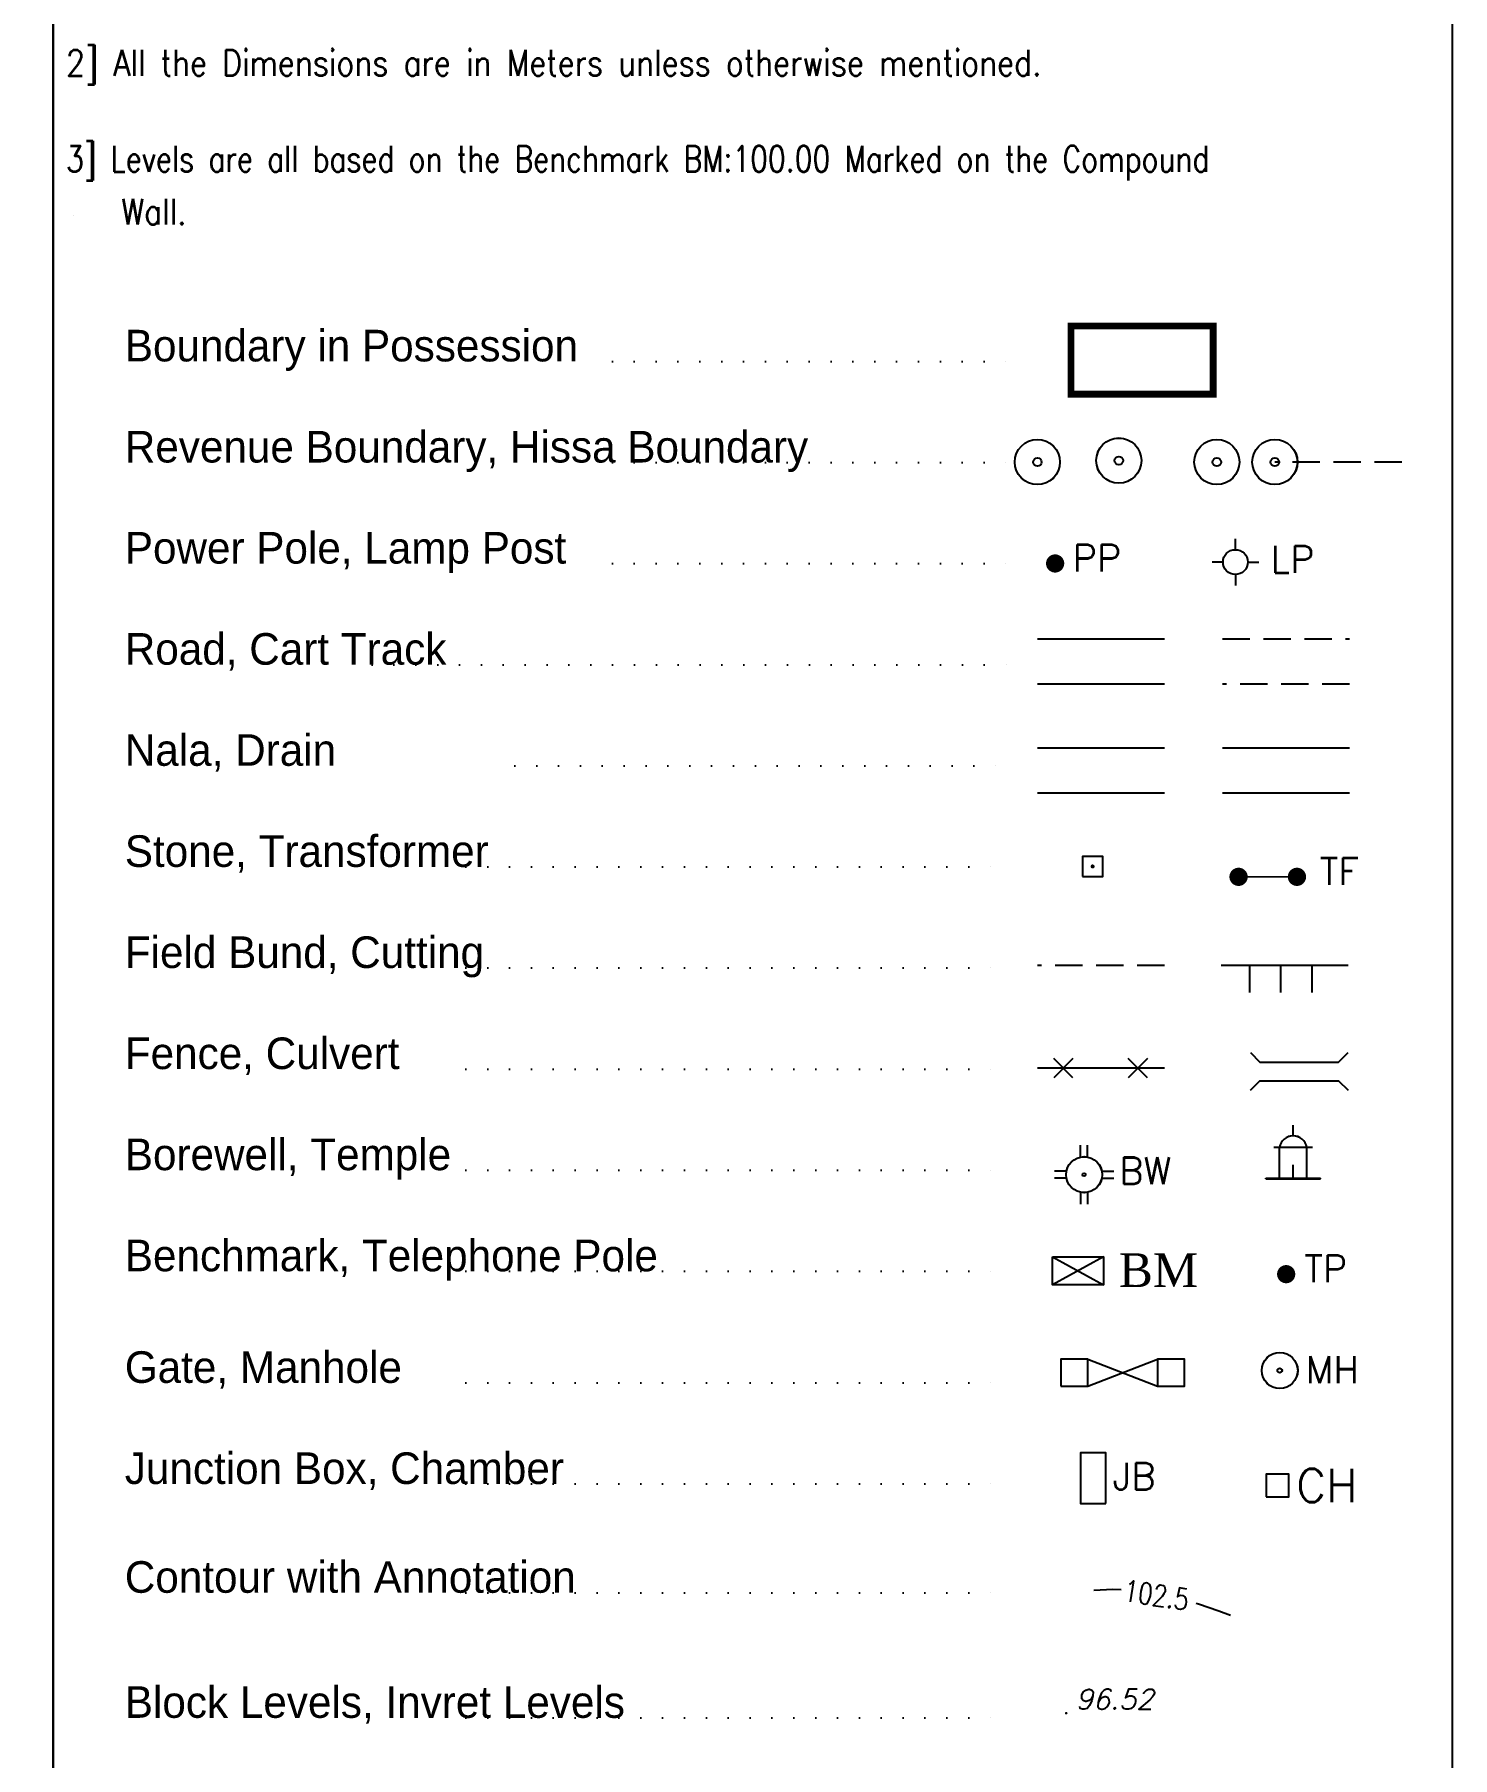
# Model space of a CAD drawing. Extents: x 1878645 to 3043969, y -1160829 to -603973.
# Drawn here: x 2256811 to 2289769, y -1122261 to -1082216 of the extents above; entities that cross this region are included whole.
import ezdxf
from ezdxf.enums import TextEntityAlignment as Align

# ---------------------------------------------------------------- set-up
doc = ezdxf.new("R2010")
doc.units = 0
doc.header["$LTSCALE"] = 100
doc.linetypes.add('DOT', pattern=[6.35, 0, -6.35])
doc.linetypes.add('Hidden', pattern=[9.525, 6.35, -3.175])
for name, color, linetype in [('BM', 7, 'Continuous'), ('BOR', 100, 'Continuous'), ('BOUNDARY', 7, 'Continuous'), ('BW', 5, 'Continuous'), ('CART_TRACK', 9, 'Hidden'), ('CHAMBER', 5, 'Continuous'), ('CULVERT', 10, 'Continuous'), ('CUTTING', 8, 'Continuous'), ('cvd-cant', 7, 'Continuous'), ('DRAIN', 5, 'Continuous'), ('FENCE', 7, 'Continuous'), ('FIELD_BUND', 11, 'Hidden'), ('GATE', 7, 'Continuous'), ('HISSA', 200, 'Hidden'), ('IDX_CONTOURS', 25, 'Continuous'), ('JB', 7, 'Continuous'), ('MH', 5, 'Continuous'), ('NALA', 140, 'Continuous'), ('NODES', 1, 'Continuous'), ('PL', 42, 'Continuous'), ('ROAD', 7, 'Continuous'), ('SPOTEL', 203, 'Continuous'), ('STONE', 7, 'Continuous'), ('STREE', 3, 'Continuous'), ('TEMPLE', 6, 'Continuous'), ('TITLE', 7, 'Continuous'), ('TL', 43, 'Continuous'), ('WALL', 137, 'Continuous')]:
    doc.layers.add(name, color=color, linetype=linetype)
doc.styles.add('RC', font='simplex.shx', dxfattribs={"height": 4})
doc.styles.add('rs', font='romans.shx')
doc.styles.add('STY', font='stylu.ttf')
doc.styles.add('TR', font='times.ttf', dxfattribs={"height": 2.4})

# ---------------------------------------------------------------- blocks, each defined once
blk = doc.blocks.new('STN')
blk.add_lwpolyline([(-0.25, -0.25), (0.25, -0.25), (0.25, 0.25), (-0.25, 0.25)], close=True)
at = {"const_width": 0.05}
blk.add_lwpolyline([(-0.025, 0, 1), (0.025, 0, 1)], format="xyb", close=True, dxfattribs=at)
blk = doc.blocks.new('NODE2')
at = {"layer": 'NODES', "color": 9}
for radius in [1.34, 0.252]:
    blk.add_circle((0, 0), radius, dxfattribs=at)
blk = doc.blocks.new('NODE1')
at = {"layer": 'NODES'}
for radius in [1.34, 0.252]:
    blk.add_circle((0, 0), radius, dxfattribs=at)
blk = doc.blocks.new('CUT-UP')
blk.add_line((0, 1.6), (0, 0))
blk = doc.blocks.new('FEN')
for p, q in [((0.57, -0.57), (-0.57, 0.57)), ((0.57, 0.57), (-0.57, -0.57))]:
    blk.add_line(p, q)
blk = doc.blocks.new('PP')
at = {"layer": 'TITLE', "color": 42, "const_width": 0.54}
blk.add_lwpolyline([(-0.27, 0, 1), (0.27, 0, 1)], format="xyb", close=True, dxfattribs=at)
at = {"layer": 'TITLE', "color": 42, "style": 'rs', "flags": 8}
blk.add_attdef('PP', (1.04, -0.48), '', height=1.6, dxfattribs=at)
blk = doc.blocks.new('LP')
at = {"layer": 'PL'}
blk.add_line((0, -0.74), (0, -1.38), dxfattribs=at)
for points in [[(0, 0.74), (0, 1.38)], [(-0.74, 0), (-1.38, 0)], [(0.74, 0), (1.38, 0)]]:
    blk.add_lwpolyline(points, dxfattribs=at)
blk.add_circle((0, 0), 0.739, dxfattribs=at)
at = {"layer": 'PL', "style": 'rs', "flags": 8}
blk.add_attdef('LP', (2.08, -0.63), '', height=1.6, dxfattribs=at)
blk = doc.blocks.new('TF')
at = {"layer": 'TITLE', "color": 42, "const_width": 0.54}
for points in [[(-2, 0, 1), (-1.46, 0, 1)], [(1.46, 0, 1), (2, 0, 1)]]:
    blk.add_lwpolyline(points, format="xyb", close=True, dxfattribs=at)
at = {"layer": 'TITLE', "color": 42, "const_width": 0.08}
blk.add_lwpolyline([(1.73, 0), (-1.73, 0)], dxfattribs=at)
at = {"layer": 'TITLE', "color": 42, "style": 'rs', "flags": 8}
blk.add_attdef('TF', (3.09, -0.48), '', height=1.6, dxfattribs=at)
blk = doc.blocks.new('BW')
at = {"color": 5}
for p, q in [((-0.21, 1.05), (-0.21, 1.76)), ((0.21, 1.05), (0.21, 1.76)), ((-1.05, 0.21), (-1.76, 0.21)), ((1.05, 0.21), (1.76, 0.21)), ((-1.05, -0.21), (-1.76, -0.21)), ((1.05, -0.21), (1.76, -0.21)), ((-0.21, -1.05), (-0.21, -1.76)), ((0.21, -1.05), (0.21, -1.76))]:
    blk.add_line(p, q, dxfattribs=at)
for radius in [1.07, 0.0965]:
    blk.add_circle((0, 0), radius, dxfattribs=at)
at = {"color": 7, "style": 'rs', "flags": 8}
blk.add_attdef('BW', (2.08, -0.57), '', height=1.6, dxfattribs=at)
blk = doc.blocks.new('TEMPLE')
at = {"color": 6}
for p, q in [((0, 2.56), (0, 3.19)), ((-1.15, 1.88), (1.15, 1.88)), ((-0.81, 0.04), (-0.81, 1.88)), ((0.81, 0.04), (0.81, 1.88)), ((-1.62, 0.04), (1.62, 0.04)), ((-1.62, 0), (-1.62, 0.04)), ((-1.62, 0), (1.62, 0)), ((-1.59, 0), (-1.55, 0.04)), ((-1.36, 0), (-1.32, 0.04)), ((-1.13, 0), (-1.09, 0.04)), ((-0.9, 0), (-0.86, 0.04)), ((-0.67, 0), (-0.63, 0.04)), ((-0.44, 0), (-0.4, 0.04)), ((-0.22, 0), (-0.17, 0.04)), ((0, 0.04), (0, 0.83)), ((0.01, 0), (0.06, 0.04)), ((0.24, 0), (0.29, 0.04)), ((0.47, 0), (0.52, 0.04)), ((0.7, 0), (0.74, 0.04)), ((0.93, 0), (0.97, 0.04)), ((1.16, 0), (1.2, 0.04)), ((1.39, 0), (1.43, 0.04)), ((1.62, 0), (1.62, 0.04)), ((1.62, 0), (1.62, 0.01))]:
    blk.add_line(p, q, dxfattribs=at)
blk.add_arc((0, 1.73), 0.822, 9.9096, 170.0904, dxfattribs=at)
blk = doc.blocks.new('BM')
at = {"layer": 'BM'}
for p, q in [((1.51, 0.83), (-1.51, -0.83)), ((-1.51, 0.83), (1.51, -0.83))]:
    blk.add_line(p, q, dxfattribs=at)
blk.add_lwpolyline([(-1.51, 0.83), (1.51, 0.83), (1.51, -0.83), (-1.51, -0.83)], close=True, dxfattribs=at)
at = {"layer": 'BM', "style": 'TR', "flags": 8}
blk.add_attdef('BM:100.00', (2.43, -0.96), '', height=2, dxfattribs=at)
blk = doc.blocks.new('TP')
at = {"layer": 'TL', "color": 43, "const_width": 0.54}
blk.add_lwpolyline([(-0.27, 0, 1), (0.27, 0, 1)], format="xyb", close=True, dxfattribs=at)
at = {"layer": 'TL', "color": 43, "style": 'rs', "flags": 8}
blk.add_attdef('TP', (1.08, -0.48), '', height=1.6, dxfattribs=at)
blk = doc.blocks.new('GATE')
for p, q in [((-2.07, 0.8), (2.07, -0.8)), ((-2.07, -0.8), (2.07, 0.8))]:
    blk.add_line(p, q)
for points in [[(-3.67, -0.8), (-2.07, -0.8), (-2.07, 0.8), (-3.67, 0.8)], [(2.07, -0.8), (3.67, -0.8), (3.67, 0.8), (2.07, 0.8)]]:
    blk.add_lwpolyline(points, close=True)
blk = doc.blocks.new('MH')
at = {"color": 5}
for radius in [1.07, 0.136]:
    blk.add_circle((0, 0), radius, dxfattribs=at)
at = {"color": 7, "style": 'rs', "flags": 8}
blk.add_attdef('MH', (1.54, -0.75), '', height=1.6, dxfattribs=at)
blk = doc.blocks.new('JB')
blk.add_lwpolyline([(0, -3), (0, 0), (-1.5, 0), (-1.5, -3)], close=True)
at = {"style": 'rs', "flags": 8}
blk.add_attdef('JB', (0.41, -2.19), '', height=1.6, dxfattribs=at)
blk = doc.blocks.new('CH')
at = {"layer": 'CHAMBER'}
blk.add_lwpolyline([(-0.48, -0.48), (0.48, -0.48), (0.48, 0.48), (-0.48, 0.48)], close=True, dxfattribs=at)
at = {"layer": 'CHAMBER', "color": 7, "style": 'rs', "flags": 8}
blk.add_attdef('CH', (0.794, -0.694), '', height=1.4, dxfattribs=at)
blk = doc.blocks.new('PO1')
at = {"const_width": 0.09}
blk.add_lwpolyline([(-0.05, 0, 1), (0.05, 0, 1)], format="xyb", close=True, dxfattribs=at)
at = {"style": 'rs', "oblique": 15}
blk.add_attdef('XXX', (0.55, 0.23), '', height=1.6, dxfattribs=at)

msp = doc.modelspace()

# ---------------------------------------------------------------- linework, layer by layer
at = {"layer": 'BM'}
for p, q in [((2281653.28973, -1110623.54592), (2280474.09441, -1111274.76139)), ((2280474.09441, -1110623.54592), (2281653.28973, -1111274.76139))]:
    msp.add_line(p, q, dxfattribs=at)
msp.add_lwpolyline([(2280474.09441, -1110623.54592), (2281653.28973, -1110623.54592), (2281653.28973, -1111274.76139), (2280474.09441, -1111274.76139)], close=True, dxfattribs=at)
at = {"layer": 'BOR'}
for points in [[(2257249.72938, -1048428.61387), (2257249.72938, -1160828.61387)], [(2257249.72938, -1160828.61387), (2289768.89872, -1160828.61387), (2289768.89872, -1048463.93467)]]:
    msp.add_lwpolyline(points, dxfattribs=at)
at = {"layer": 'BOUNDARY', "const_width": 156.63414}
msp.add_lwpolyline([(2280899.22729, -1088990.35114), (2284204.77533, -1088990.35114), (2284204.77533, -1090575.85279), (2280899.22729, -1090575.85279)], close=True, dxfattribs=at)
at = {"layer": 'BW', "color": 5}
for p, q in [((2281125.08593, -1108305.60816), (2281125.08593, -1108026.68953)), ((2281286.36761, -1108305.60816), (2281286.36761, -1108026.68953)), ((2280796.31165, -1108634.38243), (2280517.39302, -1108634.38243)), ((2280796.31165, -1108795.66412), (2280517.39302, -1108795.66412)), ((2281615.14189, -1108634.38243), (2281894.06052, -1108634.38243)), ((2281615.14189, -1108795.66412), (2281894.06052, -1108795.66412)), ((2281125.08593, -1109124.43839), (2281125.08593, -1109403.35702)), ((2281286.36761, -1109124.43839), (2281286.36761, -1109403.35702))]:
    msp.add_line(p, q, dxfattribs=at)
for radius in [417.69103, 37.76882]:
    msp.add_circle((2281205.72677, -1108715.02327), radius, dxfattribs=at)
at = {"layer": 'CART_TRACK', "linetype": 'Hidden'}
for p, q in [((2284421.7952, -1096258.73704), (2287375.53038, -1096258.73704)), ((2287375.53038, -1097317.45429), (2284421.7952, -1097317.45429))]:
    msp.add_line(p, q, dxfattribs=at)
at = {"layer": 'CHAMBER'}
msp.add_lwpolyline([(2285434.26911, -1116205.77851), (2285963.27841, -1116205.77851), (2285963.27841, -1115676.76921), (2285434.26911, -1115676.76921)], close=True, dxfattribs=at)
at = {"layer": 'CULVERT'}
for points in [[(2285069.78589, -1105876.20576), (2285291.30001, -1106097.71987), (2287120.1345, -1106097.71987), (2287341.64862, -1105876.20576)], [(2285069.78589, -1106752.8788), (2285291.30001, -1106531.36468), (2287120.1345, -1106531.36468), (2287341.64862, -1106752.8788)]]:
    msp.add_lwpolyline(points, dxfattribs=at)
at = {"layer": 'CUTTING'}
for p, q in [((2287346.79296, -1103853.06433), (2284393.05778, -1103853.06433)), ((2285054.35079, -1104479.60087), (2285054.35079, -1103853.06433)), ((2285780.45161, -1104479.60087), (2285780.45161, -1103853.06433)), ((2286506.55376, -1104479.60087), (2286506.55376, -1103853.06433))]:
    msp.add_line(p, q, dxfattribs=at)
at = {"layer": 'DRAIN', "linetype": 'Continuous'}
for p, q in [((2284421.7952, -1098793.23761), (2287375.53038, -1098793.23761)), ((2287375.53038, -1099851.95486), (2284421.7952, -1099851.95486))]:
    msp.add_line(p, q, dxfattribs=at)
at = {"layer": 'FENCE'}
for p, q in [((2280947.60228, -1106462.00292), (2280499.79248, -1106014.19312)), ((2280947.60228, -1106014.19312), (2280499.79248, -1106462.00292)), ((2282680.94293, -1106462.00292), (2282233.13313, -1106014.19312)), ((2282680.94293, -1106014.19312), (2282233.13313, -1106462.00292)), ((2283073.34935, -1106238.09802), (2280119.61417, -1106238.09802))]:
    msp.add_line(p, q, dxfattribs=at)
at = {"layer": 'FIELD_BUND'}
msp.add_line((2283073.34935, -1103853.06433), (2280119.61417, -1103853.06433), dxfattribs=at)
at = {"layer": 'GATE'}
for p, q in [((2281294.42165, -1113004.43198), (2282915.11542, -1113630.96852)), ((2281294.42165, -1113630.96852), (2282915.11542, -1113004.43198))]:
    msp.add_line(p, q, dxfattribs=at)
for points in [[(2280667.88511, -1113630.96852), (2281294.42165, -1113630.96852), (2281294.42165, -1113004.43198), (2280667.88511, -1113004.43198)], [(2282915.11542, -1113630.96852), (2283541.65197, -1113630.96852), (2283541.65197, -1113004.43198), (2282915.11542, -1113004.43198)]]:
    msp.add_lwpolyline(points, close=True, dxfattribs=at)
at = {"layer": 'HISSA'}
msp.add_line((2288593.08164, -1092152.88855), (2285639.34646, -1092152.88855), dxfattribs=at)
at = {"layer": 'IDX_CONTOURS', "flags": 128}
for points in [[(2282067.05113, -1118365.50696), (2281871.75073, -1118357.49578), (2281429.56844, -1118378.03429)], [(2284610.6407, -1118963.87732), (2284339.59623, -1118857.05731), (2283868.36554, -1118696.17035), (2283808.52914, -1118679.20126)]]:
    msp.add_lwpolyline(points, dxfattribs=at)
at = {"layer": 'JB'}
msp.add_lwpolyline([(2281711.16016, -1116354.02272), (2281711.16016, -1115179.2667), (2281123.78215, -1115179.2667), (2281123.78215, -1116354.02272)], close=True, dxfattribs=at)
at = {"layer": 'MH', "color": 5}
for radius in [417.69103, 53.13661]:
    msp.add_circle((2285752.20346, -1113265.26163), radius, dxfattribs=at)
at = {"layer": 'NALA'}
for p, q in [((2280119.61417, -1098793.23761), (2283073.34935, -1098793.23761)), ((2283073.34935, -1099851.95486), (2280119.61417, -1099851.95486))]:
    msp.add_line(p, q, dxfattribs=at)
at = {"layer": 'NODES', "color": 9}
for centre, radius in [((2282012.89097, -1092119.48874), 525.34316), ((2282012.89097, -1092119.48874), 98.54899), ((2285639.34646, -1092152.88855), 525.34316), ((2285639.34646, -1092152.88855), 98.54899)]:
    msp.add_circle(centre, radius, dxfattribs=at)
at = {"layer": 'NODES'}
for centre, radius in [((2280119.61417, -1092152.88855), 525.34316), ((2284290.9006, -1092152.88855), 525.34316), ((2280119.61417, -1092152.88855), 98.54899), ((2284290.9006, -1092152.88855), 98.54899)]:
    msp.add_circle(centre, radius, dxfattribs=at)
at = {"layer": 'PL'}
msp.add_line((2284723.62304, -1094768.82457), (2284723.62304, -1095019.43919), dxfattribs=at)
for points in [[(2284723.62304, -1094190.17111), (2284723.62304, -1093939.5565)], [(2284434.29631, -1094479.49784), (2284183.68169, -1094479.49784)], [(2285012.94977, -1094479.49784), (2285263.56438, -1094479.49784)]]:
    msp.add_lwpolyline(points, dxfattribs=at)
msp.add_circle((2284723.62304, -1094479.49784), 289.32673, dxfattribs=at)
at = {"layer": 'ROAD'}
for p, q in [((2280119.61417, -1096258.73704), (2283073.34935, -1096258.73704)), ((2283073.34935, -1097317.45429), (2280119.61417, -1097317.45429))]:
    msp.add_line(p, q, dxfattribs=at)
at = {"layer": 'SPOTEL', "const_width": 28.19414, "elevation": 30236.65349}
msp.add_lwpolyline([(2280776.9676, -1121230.57067, 1), (2280805.16175, -1121230.57067, 1)], format="xyb", close=True, dxfattribs=at)
at = {"layer": 'STONE'}
msp.add_lwpolyline([(2281168.89517, -1101787.26903), (2281638.79757, -1101787.26903), (2281638.79757, -1101317.36662), (2281168.89517, -1101317.36662)], close=True, dxfattribs=at)
at = {"layer": 'STONE', "const_width": 46.99024}
msp.add_lwpolyline([(2281380.35125, -1101552.31782, 1), (2281427.34149, -1101552.31782, 1)], format="xyb", close=True, dxfattribs=at)
at = {"layer": 'TEMPLE', "color": 6}
for p, q in [((2286063.92239, -1107811.5628), (2286063.92239, -1107565.49279)), ((2285612.48952, -1108078.13878), (2286515.35527, -1108078.13878)), ((2285746.73827, -1108795.84312), (2285746.73827, -1108078.13878)), ((2286381.10652, -1108795.84312), (2286381.10652, -1108078.13878)), ((2285427.81238, -1108795.84312), (2286700.03241, -1108795.84312)), ((2285427.81238, -1108812.90638), (2285427.81238, -1108795.84312)), ((2285427.81238, -1108812.90638), (2286700.03241, -1108812.90638)), ((2285441.24072, -1108812.90638), (2285458.30398, -1108795.84312)), ((2285530.95394, -1108812.90638), (2285548.0172, -1108795.84312)), ((2285620.66716, -1108812.90638), (2285637.73042, -1108795.84312)), ((2285710.38038, -1108812.90638), (2285727.44364, -1108795.84312)), ((2285800.0936, -1108812.90638), (2285817.15686, -1108795.84312)), ((2285889.80681, -1108812.90638), (2285906.87007, -1108795.84312)), ((2285979.52003, -1108812.90638), (2285996.58329, -1108795.84312)), ((2286063.92239, -1108795.84312), (2286063.92239, -1108489.28279)), ((2286069.23325, -1108812.90638), (2286086.29651, -1108795.84312)), ((2286158.94647, -1108812.90638), (2286176.00973, -1108795.84312)), ((2286248.65969, -1108812.90638), (2286265.72295, -1108795.84312)), ((2286338.3729, -1108812.90638), (2286355.43616, -1108795.84312)), ((2286428.08612, -1108812.90638), (2286445.14938, -1108795.84312)), ((2286517.79934, -1108812.90638), (2286534.8626, -1108795.84312)), ((2286607.51256, -1108812.90638), (2286624.57582, -1108795.84312)), ((2286697.22578, -1108812.90638), (2286700.03241, -1108810.09975)), ((2286700.03241, -1108812.90638), (2286700.03241, -1108795.84312))]:
    msp.add_line(p, q, dxfattribs=at)
at = {"layer": 'TEMPLE'}
msp.add_lwpolyline([(2257249.72938, -1048428.61387), (2144849.72938, -1048428.61387), (2144849.72938, -1160828.61387), (2257249.72938, -1160828.61387)], close=True, dxfattribs=at)
at = {"layer": 'TEMPLE', "color": 6}
msp.add_arc((2286063.92239, -1108133.55078), 321.98798, 9.909554003, 170.090445997, dxfattribs=at)
at = {"layer": 'TITLE', "linetype": 'DOT', "ltscale": 0.8}
for p, q in [((2270243.33371, -1089814.57244), (2279422.94212, -1089814.57244)), ((2270243.33371, -1092164.08447), (2279422.94212, -1092164.08447)), ((2270243.33371, -1094513.5965), (2279422.94212, -1094513.5965)), ((2264659.1359, -1096863.10853), (2279422.94212, -1096863.10853)), ((2267976.57408, -1099212.62056), (2279422.94212, -1099212.62056)), ((2266837.88423, -1101562.13259), (2279422.94212, -1101562.13259)), ((2266837.88423, -1103911.64463), (2279422.94212, -1103911.64463)), ((2266837.88423, -1106261.15666), (2279422.94212, -1106261.15666)), ((2266837.88423, -1108610.66869), (2279422.94212, -1108610.66869)), ((2266837.88423, -1110960.18072), (2279422.94212, -1110960.18072)), ((2266837.88423, -1113554.04523), (2279422.94212, -1113554.04523)), ((2266837.88423, -1115903.55726), (2279422.94212, -1115903.55726)), ((2266837.88423, -1118431.74478), (2279422.94212, -1118431.74478)), ((2266837.88423, -1121338.4981), (2279422.94212, -1121338.4981))]:
    msp.add_line(p, q, dxfattribs=at)
at = {"layer": 'TITLE', "color": 42, "const_width": 211.45608}
for points in [[(2280426.93987, -1094510.75266, 1), (2280638.39595, -1094510.75266, 1)], [(2284689.2496, -1101793.23239, 1), (2284900.70568, -1101793.23239, 1)], [(2286047.77795, -1101793.23239, 1), (2286259.23403, -1101793.23239, 1)]]:
    msp.add_lwpolyline(points, format="xyb", close=True, dxfattribs=at)
at = {"layer": 'TITLE', "color": 42, "const_width": 31.32683}
msp.add_lwpolyline([(2286153.50599, -1101793.23239), (2284794.97764, -1101793.23239)], dxfattribs=at)
at = {"layer": 'TL', "color": 43, "const_width": 211.45608}
msp.add_lwpolyline([(2285796.57091, -1111027.4603, 1), (2286008.027, -1111027.4603, 1)], format="xyb", close=True, dxfattribs=at)
at = {"layer": 'WALL'}
msp.add_lwpolyline([(2257717.72938, -1086434.61387), (2257717.72938, -1086434.61387)], close=True, dxfattribs=at)

# ---------------------------------------------------------------- block references
at = {"layer": 'BW', "xscale": 391.5853383964889, "yscale": 391.5853383964889, "zscale": 391.5853383964889}
msp.add_blockref('BW', (2281205.72677, -1108715.02327), dxfattribs=at).add_auto_attribs({'BW': 'BW'})
at = {"layer": 'CHAMBER', "xscale": 551.0513602957799, "yscale": 551.0513602957799, "zscale": 551.0513602957799}
msp.add_blockref('CH', (2285698.77376, -1115941.27386), dxfattribs=at).add_auto_attribs({'CH': 'CH'})
at = {"layer": 'CUTTING', "color": 4, "xscale": 391.5853383964889, "yscale": 391.5853383964889, "zscale": 391.5853383964889, "rotation": 180}
for p in [(2285054.35079, -1103853.06433), (2285780.45161, -1103853.06433), (2286506.55376, -1103853.06433)]:
    msp.add_blockref('CUT-UP', p, dxfattribs=at)
at = {"layer": 'FENCE', "xscale": 391.5853383964889, "yscale": 391.5853383964889, "zscale": 391.5853383964889}
for p in [(2280723.69738, -1106238.09802), (2282457.03803, -1106238.09802)]:
    msp.add_blockref('FEN', p, dxfattribs=at)
at = {"layer": 'GATE', "xscale": 391.5853383964889, "yscale": 391.5853383964889, "zscale": 391.5853383964889}
msp.add_blockref('GATE', (2282104.76854, -1113317.70025), dxfattribs=at)
at = {"layer": 'JB', "xscale": 391.5853383964889, "yscale": 391.5853383964889, "zscale": 391.5853383964889}
msp.add_blockref('JB', (2281711.16016, -1115179.2667), dxfattribs=at).add_auto_attribs({'JB': 'JB'})
at = {"layer": 'MH', "xscale": 391.5853383964889, "yscale": 391.5853383964889, "zscale": 391.5853383964889}
msp.add_blockref('MH', (2285752.20346, -1113265.26163), dxfattribs=at).add_auto_attribs({'MH': 'MH'})
at = {"layer": 'NODES', "xscale": 391.585338396489, "yscale": 391.585338396489, "zscale": 391.585338396489, "rotation": 330.8920495171315}
for name, p in [('NODE1', (2280119.61417, -1092152.88855)), ('NODE2', (2282012.89097, -1092119.48874)), ('NODE1', (2284290.9006, -1092152.88855)), ('NODE2', (2285639.34646, -1092152.88855))]:
    msp.add_blockref(name, p, dxfattribs=at)
at = {"layer": 'PL', "xscale": 391.5853383964889, "yscale": 391.5853383964889, "zscale": 391.5853383964889}
for name, p, values in [('LP', (2284723.62304, -1094479.49784), {'LP': 'LP'}), ('PP', (2280532.66791, -1094510.75266), {'PP': 'PP'}), ('TF', (2285474.24181, -1101793.23239), {'TF': 'TF'})]:
    msp.add_blockref(name, p, dxfattribs=at).add_auto_attribs(values)
at = {"layer": 'SPOTEL'}
ref = msp.add_blockref('PO1', (2280791.06468, -1121230.57067, 30236.65349), dxfattribs=dict(at, xscale=313.2682707172624, yscale=313.2682707172624, zscale=313.2682707172624))
ref.add_attrib('XXX', '96.52', (2281005.85128, -1121140.09038, 30236.65349), dxfattribs={"layer": '0', "height": 469.902406, "style": 'rs', "oblique": 15})
at = {"layer": 'STONE', "xscale": 939.8048121514311, "yscale": 939.8048121514311, "zscale": 939.8048121514311}
msp.add_blockref('STN', (2281403.84637, -1101552.31782), dxfattribs=at)
at = {"layer": 'STREE', "xscale": 391.5853383964889, "yscale": 391.5853383964889, "zscale": 391.5853383964889}
msp.add_blockref('BM', (2281063.69207, -1110949.15366), dxfattribs=at).add_auto_attribs({'BM:100.00': 'BM'})
at = {"layer": 'TEMPLE', "xscale": 391.5853383964889, "yscale": 391.5853383964889, "zscale": 391.5853383964889}
msp.add_blockref('TEMPLE', (2286063.92239, -1108812.90638), dxfattribs=at)
at = {"layer": 'TL', "xscale": 391.5853383964889, "yscale": 391.5853383964889, "zscale": 391.5853383964889}
msp.add_blockref('TP', (2285902.29896, -1111027.4603), dxfattribs=at).add_auto_attribs({'TP': 'TP'})

# ---------------------------------------------------------------- texts
at = {"layer": 'BM', "style": 'TR'}
msp.add_text('BM', height=783.170677, dxfattribs=at).set_placement((2282015.72012, -1111325.31161))
at = {"layer": 'BW', "color": 7, "style": 'rs'}
msp.add_text('BW', height=626.536541, dxfattribs=at).set_placement((2282020.55746, -1108939.12485))
at = {"layer": 'CHAMBER', "color": 7, "style": 'rs'}
msp.add_text('CH', height=771.471904, dxfattribs=at).set_placement((2286136.11786, -1116323.88809))
at = {"layer": 'cvd-cant', "linetype": 'ByBlock', "style": 'RC', "width": 0.8}
msp.add_text('102.5', height=493.357802, rotation=351.10286811, dxfattribs=at).set_placement((2282134.40623, -1118368.26985), align=Align.MIDDLE_LEFT)
at = {"layer": 'JB', "style": 'rs'}
msp.add_text('JB', height=626.536541, dxfattribs=at).set_placement((2281871.50977, -1116037.43196))
at = {"layer": 'MH', "color": 7, "style": 'rs'}
msp.add_text('MH', height=626.536541, dxfattribs=at).set_placement((2286354.8388, -1113559.81337))
at = {"layer": 'PL', "style": 'rs'}
msp.add_text('LP', height=626.536541, dxfattribs=at).set_placement((2285538.09431, -1094727.08445))
at = {"layer": 'SPOTEL', "style": 'rs', "oblique": 15}
msp.add_text('96.52', height=469.902406, dxfattribs=at).set_placement((2281005.85128, -1121140.09038, 30236.65349))
at = {"layer": 'TITLE', "color": 210, "style": 'rs'}
for s, height, width, p in [('2] All the Dimensions are in Meters unless otherwise mentioned.', 603.0414211, 0.85, (2257546.2005, -1083176.5784)), ('3] Levels are all based on the Benchmark BM:100.00 Marked on the Compound', 603.0414211, 0.8, (2257546.2005, -1085407.56487)), ('Wall.', 603.041421, 0.85, (2258830.77979, -1086635.6742))]:
    msp.add_text(s, height=height, dxfattribs=dict(at, width=width)).set_placement(p)
at = {"layer": 'TITLE', "color": 210, "style": 'STY'}
for s, p in [('Boundary in Possession', (2258910.88995, -1089814.57244)), ('Revenue Boundary, Hissa Boundary', (2258910.88995, -1092164.08447)), ('Power Pole, Lamp Post', (2258910.88995, -1094513.5965)), ('Road, Cart Track', (2258910.88995, -1096863.10853)), ('Nala, Drain', (2258910.88995, -1099212.62056)), ('Stone, Transformer', (2258910.88995, -1101562.13259)), ('Field Bund, Cutting', (2258910.88995, -1103911.64463)), ('Fence, Culvert', (2258910.88995, -1106261.15666)), ('Borewell, Temple', (2258910.88995, -1108610.66869)), ('Benchmark, Telephone Pole', (2258910.88995, -1110960.18072)), ('Gate, Manhole', (2258910.88995, -1113554.04523)), ('Junction Box, Chamber', (2258910.88995, -1115903.55726)), ('Contour with Annotation', (2258910.88995, -1118431.74478)), ('Block Levels, Invret Levels', (2258910.88995, -1121338.4981))]:
    msp.add_text(s, height=734.2225095, dxfattribs=at).set_placement(p)
at = {"layer": 'TITLE', "color": 42, "style": 'rs'}
for s, p in [('PP', (2280939.25422, -1094696.8917)), ('TF', (2286682.91649, -1101979.37143))]:
    msp.add_text(s, height=626.536541, dxfattribs=at).set_placement(p)
at = {"layer": 'TL', "color": 43, "style": 'rs'}
msp.add_text('TP', height=626.536541, dxfattribs=at).set_placement((2286325.60092, -1111213.59935))

doc.saveas('drawing.dxf')
